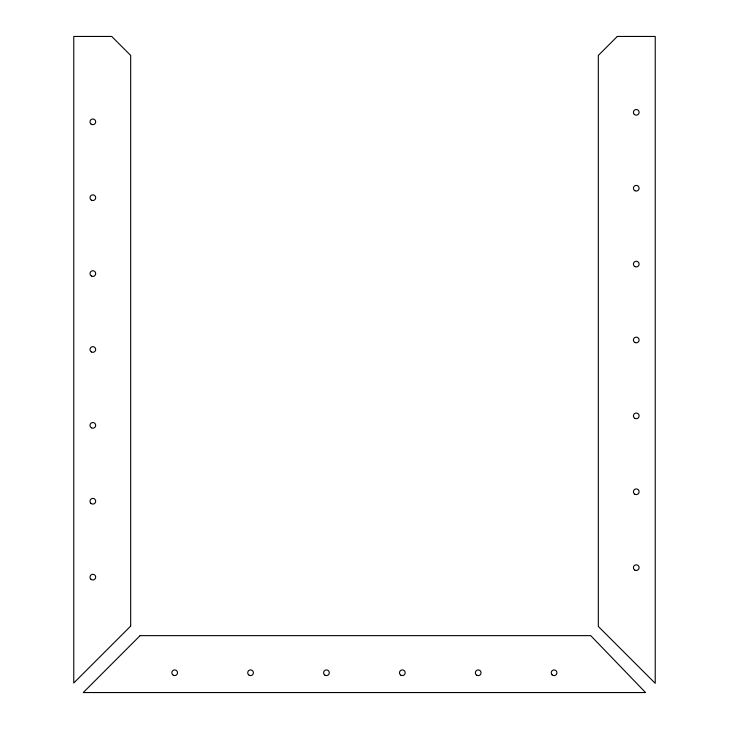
<?xml version="1.0" encoding="UTF-8"?>
<svg xmlns="http://www.w3.org/2000/svg" width="729" height="729" viewBox="0 0 729 729"><rect width="100%" height="100%" fill="white"/><g stroke="black" fill="none" stroke-linecap="round" stroke-linejoin="round"><path stroke-width="1.09" d="M617.29 36.45L598.318 55.422L598.318 626.439L655.234 683.346L655.234 36.45L617.29 36.45M130.682 626.093L73.766 683L73.766 36.45L111.71 36.45L130.682 55.422L130.682 626.093M140.096 635.633L83.252 692.55L645.566 692.55L590.718 635.633L140.096 635.633M91.417 427.823A2.843 2.843 0 0 0 95.69 425.362A2.843 2.843 0 0 0 91.417 422.893A2.843 2.843 0 0 0 91.417 427.823M90.833 123.83A2.843 2.843 0 0 0 95.59 122.554A2.843 2.843 0 0 0 92.109 119.073A2.843 2.843 0 0 0 90.833 123.83M91.417 351.943A2.843 2.843 0 0 0 95.69 349.473A2.843 2.843 0 0 0 91.417 347.013A2.843 2.843 0 0 0 91.417 351.943M90.833 503.256A2.843 2.843 0 0 0 95.59 501.98A2.843 2.843 0 0 0 92.109 498.49A2.843 2.843 0 0 0 90.833 503.256M91.417 200.165A2.843 2.843 0 0 0 95.69 197.705A2.843 2.843 0 0 0 91.417 195.244A2.843 2.843 0 0 0 91.417 200.165M91.417 276.054A2.843 2.843 0 0 0 95.69 273.594A2.843 2.843 0 0 0 91.417 271.124A2.843 2.843 0 0 0 91.417 276.054M90.833 579.136A2.843 2.843 0 0 0 95.59 577.86A2.843 2.843 0 0 0 92.109 574.379A2.843 2.843 0 0 0 90.833 579.136M634.841 570.105A2.843 2.843 0 0 0 639.105 567.645A2.843 2.843 0 0 0 634.841 565.175A2.843 2.843 0 0 0 634.841 570.105M634.841 266.568A2.843 2.843 0 0 0 639.105 264.108A2.843 2.843 0 0 0 634.841 261.638A2.843 2.843 0 0 0 634.841 266.568M634.841 190.688A2.843 2.843 0 0 0 639.105 188.219A2.843 2.843 0 0 0 634.841 185.758A2.843 2.843 0 0 0 634.841 190.688M634.841 494.226A2.843 2.843 0 0 0 639.105 491.756A2.843 2.843 0 0 0 634.841 489.296A2.843 2.843 0 0 0 634.841 494.226M634.841 342.457A2.843 2.843 0 0 0 639.105 339.987A2.843 2.843 0 0 0 634.841 337.527A2.843 2.843 0 0 0 634.841 342.457M634.248 114.344A2.843 2.843 0 0 0 639.014 113.068A2.843 2.843 0 0 0 635.524 109.587A2.843 2.843 0 0 0 634.248 114.344M634.841 418.337A2.843 2.843 0 0 0 639.105 415.876A2.843 2.843 0 0 0 634.841 413.407A2.843 2.843 0 0 0 634.841 418.337M400.904 675.227A2.843 2.843 0 0 0 405.178 672.767A2.843 2.843 0 0 0 400.904 670.297A2.843 2.843 0 0 0 400.904 675.227M173.256 675.218A2.843 2.843 0 0 0 177.521 672.749A2.843 2.843 0 0 0 173.256 670.288A2.843 2.843 0 0 0 173.256 675.218M476.793 675.236A2.843 2.843 0 0 0 481.058 672.767A2.843 2.843 0 0 0 476.793 670.306A2.843 2.843 0 0 0 476.793 675.236M325.025 675.227A2.843 2.843 0 0 0 329.289 672.758A2.843 2.843 0 0 0 325.025 670.297A2.843 2.843 0 0 0 325.025 675.227M249.136 675.218A2.843 2.843 0 0 0 253.41 672.758A2.843 2.843 0 0 0 249.136 670.288A2.843 2.843 0 0 0 249.136 675.218M552.09 674.79A2.843 2.843 0 0 0 556.847 673.514A2.843 2.843 0 0 0 553.366 670.024A2.843 2.843 0 0 0 552.09 674.79"/></g></svg>
